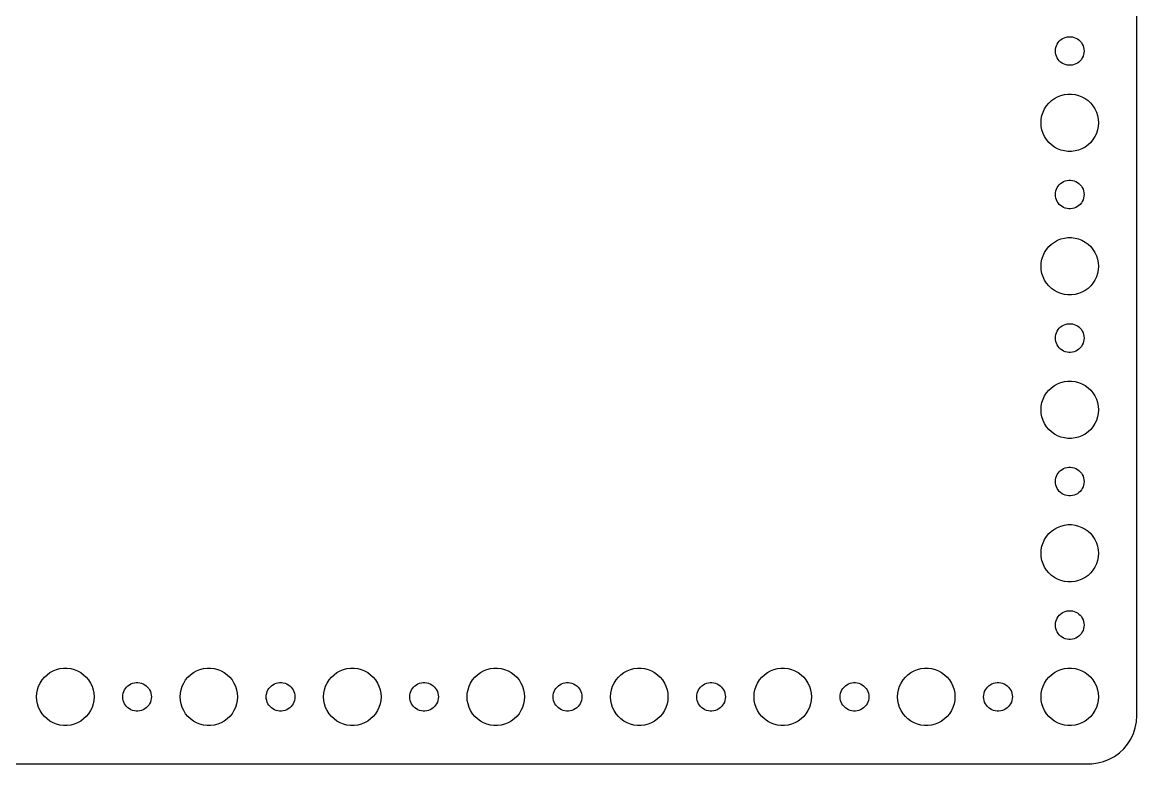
# Model space of a CAD drawing. Header units: metres. Extents: x -112 to 112, y -82 to 82.
# Drawn here: x -4.5 to 112, y -82 to -4.5 of the extents above; entities that cross this region are included whole.
import ezdxf

# ---------------------------------------------------------------- set-up
doc = ezdxf.new("R2010")
doc.units = ezdxf.units.M

msp = doc.modelspace()

# ---------------------------------------------------------------- linework, layer by layer
for p, q in [((112, -77), (112, 77)), ((103.547, -7.12695), (103.605, -6.9478)), ((103.605, -6.9478), (103.686, -6.77736)), ((103.686, -6.77736), (103.786, -6.61832)), ((103.786, -6.61832), (103.907, -6.47318)), ((103.907, -6.47318), (104.044, -6.34422)), ((104.044, -6.34422), (104.196, -6.23351)), ((104.196, -6.23351), (104.361, -6.14275)), ((104.361, -6.14275), (104.536, -6.07341)), ((104.536, -6.07341), (104.719, -6.02657)), ((104.719, -6.02657), (104.906, -6.00294)), ((104.906, -6.00294), (105.094, -6.00294)), ((105.094, -6.00294), (105.281, -6.02657)), ((105.281, -6.02657), (105.464, -6.07341)), ((105.464, -6.07341), (105.639, -6.14275)), ((105.639, -6.14275), (105.804, -6.23351)), ((105.804, -6.23351), (105.956, -6.34422)), ((105.956, -6.34422), (106.093, -6.47318)), ((106.093, -6.47318), (106.214, -6.61832)), ((106.214, -6.61832), (106.314, -6.77736)), ((106.314, -6.77736), (106.395, -6.9478)), ((106.395, -6.9478), (106.453, -7.12695)), ((103.5, -7.5), (103.512, -7.312)), ((103.512, -7.68799), (103.5, -7.5)), ((103.512, -7.312), (103.547, -7.12695)), ((103.547, -7.87303), (103.512, -7.68799)), ((103.605, -8.05219), (103.547, -7.87303)), ((103.686, -8.22263), (103.605, -8.05219)), ((106.395, -8.05219), (106.314, -8.22263)), ((106.453, -7.87303), (106.395, -8.05219)), ((106.453, -7.12695), (106.488, -7.312)), ((106.488, -7.68799), (106.453, -7.87303)), ((106.488, -7.312), (106.5, -7.5)), ((106.5, -7.5), (106.488, -7.68799)), ((103.786, -8.38167), (103.686, -8.22263)), ((103.907, -8.52681), (103.786, -8.38167)), ((104.044, -8.65576), (103.907, -8.52681)), ((104.196, -8.76648), (104.044, -8.65576)), ((104.361, -8.85724), (104.196, -8.76648)), ((104.536, -8.92657), (104.361, -8.85724)), ((104.719, -8.97342), (104.536, -8.92657)), ((104.906, -8.99704), (104.719, -8.97342)), ((105.094, -8.99704), (104.906, -8.99704)), ((105.281, -8.97342), (105.094, -8.99704)), ((105.464, -8.92657), (105.281, -8.97342)), ((105.639, -8.85724), (105.464, -8.92657)), ((105.804, -8.76648), (105.639, -8.85724)), ((105.956, -8.65576), (105.804, -8.76648)), ((106.093, -8.52681), (105.956, -8.65576)), ((106.214, -8.38167), (106.093, -8.52681)), ((106.314, -8.22263), (106.214, -8.38167)), ((102.813, -12.9464), (103.088, -12.6884)), ((103.088, -12.6884), (103.393, -12.467)), ((103.393, -12.467), (103.723, -12.2855)), ((103.723, -12.2855), (104.073, -12.1468)), ((104.073, -12.1468), (104.438, -12.0531)), ((104.438, -12.0531), (104.812, -12.0059)), ((104.812, -12.0059), (105.188, -12.0059)), ((105.188, -12.0059), (105.562, -12.0531)), ((105.562, -12.0531), (105.927, -12.1468)), ((105.927, -12.1468), (106.277, -12.2855)), ((106.277, -12.2855), (106.607, -12.467)), ((106.607, -12.467), (106.912, -12.6884)), ((106.912, -12.6884), (107.187, -12.9464)), ((102.094, -14.2539), (102.211, -13.8956)), ((102.211, -13.8956), (102.371, -13.5547)), ((102.371, -13.5547), (102.573, -13.2366)), ((102.573, -13.2366), (102.813, -12.9464)), ((107.187, -12.9464), (107.427, -13.2366)), ((107.427, -13.2366), (107.629, -13.5547)), ((107.629, -13.5547), (107.789, -13.8956)), ((107.789, -13.8956), (107.906, -14.2539)), ((102, -15), (102.024, -14.624)), ((102.024, -15.376), (102, -15)), ((102.024, -14.624), (102.094, -14.2539)), ((107.906, -14.2539), (107.976, -14.624)), ((107.976, -14.624), (108, -15)), ((108, -15), (107.976, -15.376)), ((102.094, -15.7461), (102.024, -15.376)), ((102.211, -16.1044), (102.094, -15.7461)), ((102.371, -16.4453), (102.211, -16.1044)), ((107.789, -16.1044), (107.629, -16.4453)), ((107.906, -15.7461), (107.789, -16.1044)), ((107.976, -15.376), (107.906, -15.7461)), ((102.573, -16.7634), (102.371, -16.4453)), ((102.813, -17.0536), (102.573, -16.7634)), ((103.088, -17.3115), (102.813, -17.0536)), ((103.393, -17.533), (103.088, -17.3115)), ((106.912, -17.3115), (106.607, -17.533)), ((107.187, -17.0536), (106.912, -17.3115)), ((107.427, -16.7634), (107.187, -17.0536)), ((107.629, -16.4453), (107.427, -16.7634)), ((103.723, -17.7145), (103.393, -17.533)), ((104.073, -17.8532), (103.723, -17.7145)), ((104.438, -17.9469), (104.073, -17.8532)), ((104.812, -17.9941), (104.438, -17.9469)), ((105.188, -17.9941), (104.812, -17.9941)), ((105.562, -17.9469), (105.188, -17.9941)), ((105.927, -17.8532), (105.562, -17.9469)), ((106.277, -17.7145), (105.927, -17.8532)), ((106.607, -17.533), (106.277, -17.7145)), ((103.512, -22.312), (103.547, -22.127)), ((103.547, -22.127), (103.605, -21.9478)), ((103.605, -21.9478), (103.686, -21.7774)), ((103.686, -21.7774), (103.786, -21.6183)), ((103.786, -21.6183), (103.907, -21.4732)), ((103.907, -21.4732), (104.044, -21.3442)), ((104.044, -21.3442), (104.196, -21.2335)), ((104.196, -21.2335), (104.361, -21.1427)), ((104.361, -21.1427), (104.536, -21.0734)), ((104.536, -21.0734), (104.719, -21.0266)), ((104.719, -21.0266), (104.906, -21.003)), ((104.906, -21.003), (105.094, -21.003)), ((105.094, -21.003), (105.281, -21.0266)), ((105.281, -21.0266), (105.464, -21.0734)), ((105.464, -21.0734), (105.639, -21.1427)), ((105.639, -21.1427), (105.804, -21.2335)), ((105.804, -21.2335), (105.956, -21.3442)), ((105.956, -21.3442), (106.093, -21.4732)), ((106.093, -21.4732), (106.214, -21.6183)), ((106.214, -21.6183), (106.314, -21.7774)), ((106.314, -21.7774), (106.395, -21.9478)), ((106.395, -21.9478), (106.453, -22.127)), ((106.453, -22.127), (106.488, -22.312)), ((103.5, -22.5), (103.512, -22.312)), ((103.512, -22.688), (103.5, -22.5)), ((103.547, -22.873), (103.512, -22.688)), ((103.605, -23.0522), (103.547, -22.873)), ((103.686, -23.2226), (103.605, -23.0522)), ((103.786, -23.3817), (103.686, -23.2226)), ((106.314, -23.2226), (106.214, -23.3817)), ((106.395, -23.0522), (106.314, -23.2226)), ((106.453, -22.873), (106.395, -23.0522)), ((106.488, -22.688), (106.453, -22.873)), ((106.488, -22.312), (106.5, -22.5)), ((106.5, -22.5), (106.488, -22.688)), ((103.907, -23.5268), (103.786, -23.3817)), ((104.044, -23.6558), (103.907, -23.5268)), ((104.196, -23.7665), (104.044, -23.6558)), ((104.361, -23.8572), (104.196, -23.7665)), ((104.536, -23.9266), (104.361, -23.8572)), ((104.719, -23.9734), (104.536, -23.9266)), ((104.906, -23.997), (104.719, -23.9734)), ((105.094, -23.997), (104.906, -23.997)), ((105.281, -23.9734), (105.094, -23.997)), ((105.464, -23.9266), (105.281, -23.9734)), ((105.639, -23.8572), (105.464, -23.9266)), ((105.804, -23.7665), (105.639, -23.8572)), ((105.956, -23.6558), (105.804, -23.7665)), ((106.093, -23.5268), (105.956, -23.6558)), ((106.214, -23.3817), (106.093, -23.5268)), ((102.573, -28.2366), (102.813, -27.9464)), ((102.813, -27.9464), (103.088, -27.6884)), ((103.088, -27.6884), (103.393, -27.467)), ((103.393, -27.467), (103.723, -27.2855)), ((103.723, -27.2855), (104.073, -27.1468)), ((104.073, -27.1468), (104.438, -27.0531)), ((104.438, -27.0531), (104.812, -27.0059)), ((104.812, -27.0059), (105.188, -27.0059)), ((105.188, -27.0059), (105.562, -27.0531)), ((105.562, -27.0531), (105.927, -27.1468)), ((105.927, -27.1468), (106.277, -27.2855)), ((106.277, -27.2855), (106.607, -27.467)), ((106.607, -27.467), (106.912, -27.6884)), ((106.912, -27.6884), (107.187, -27.9464)), ((107.187, -27.9464), (107.427, -28.2366)), ((102.094, -29.2539), (102.211, -28.8956)), ((102.211, -28.8956), (102.371, -28.5547)), ((102.371, -28.5547), (102.573, -28.2366)), ((107.427, -28.2366), (107.629, -28.5547)), ((107.629, -28.5547), (107.789, -28.8956)), ((107.789, -28.8956), (107.906, -29.2539)), ((102, -30), (102.024, -29.624)), ((102.024, -30.376), (102, -30)), ((102.024, -29.624), (102.094, -29.2539)), ((107.906, -29.2539), (107.976, -29.624)), ((107.976, -29.624), (108, -30)), ((108, -30), (107.976, -30.376)), ((102.094, -30.7461), (102.024, -30.376)), ((102.211, -31.1044), (102.094, -30.7461)), ((102.371, -31.4453), (102.211, -31.1044)), ((102.573, -31.7634), (102.371, -31.4453)), ((107.629, -31.4453), (107.427, -31.7634)), ((107.789, -31.1044), (107.629, -31.4453)), ((107.906, -30.7461), (107.789, -31.1044)), ((107.976, -30.376), (107.906, -30.7461)), ((102.813, -32.0536), (102.573, -31.7634)), ((103.088, -32.3115), (102.813, -32.0536)), ((103.393, -32.533), (103.088, -32.3115)), ((103.723, -32.7145), (103.393, -32.533)), ((106.607, -32.533), (106.277, -32.7145)), ((106.912, -32.3115), (106.607, -32.533)), ((107.187, -32.0536), (106.912, -32.3115)), ((107.427, -31.7634), (107.187, -32.0536)), ((104.073, -32.8532), (103.723, -32.7145)), ((104.438, -32.9469), (104.073, -32.8532)), ((104.812, -32.9941), (104.438, -32.9469)), ((105.188, -32.9941), (104.812, -32.9941)), ((105.562, -32.9469), (105.188, -32.9941)), ((105.927, -32.8532), (105.562, -32.9469)), ((106.277, -32.7145), (105.927, -32.8532)), ((104.361, -36.1428), (104.536, -36.0734)), ((104.536, -36.0734), (104.719, -36.0266)), ((104.719, -36.0266), (104.906, -36.003)), ((104.906, -36.003), (105.094, -36.003)), ((105.094, -36.003), (105.281, -36.0266)), ((105.281, -36.0266), (105.464, -36.0734)), ((105.464, -36.0734), (105.639, -36.1428)), ((103.512, -37.312), (103.547, -37.127)), ((103.547, -37.127), (103.605, -36.9478)), ((103.605, -36.9478), (103.686, -36.7774)), ((103.686, -36.7774), (103.786, -36.6183)), ((103.786, -36.6183), (103.907, -36.4732)), ((103.907, -36.4732), (104.044, -36.3442)), ((104.044, -36.3442), (104.196, -36.2335)), ((104.196, -36.2335), (104.361, -36.1428)), ((105.639, -36.1428), (105.804, -36.2335)), ((105.804, -36.2335), (105.956, -36.3442)), ((105.956, -36.3442), (106.093, -36.4732)), ((106.093, -36.4732), (106.214, -36.6183)), ((106.214, -36.6183), (106.314, -36.7774)), ((106.314, -36.7774), (106.395, -36.9478)), ((106.395, -36.9478), (106.453, -37.127)), ((106.453, -37.127), (106.488, -37.312)), ((103.5, -37.5), (103.512, -37.312)), ((103.512, -37.688), (103.5, -37.5)), ((103.547, -37.873), (103.512, -37.688)), ((103.605, -38.0522), (103.547, -37.873)), ((103.686, -38.2226), (103.605, -38.0522)), ((103.786, -38.3817), (103.686, -38.2226)), ((103.907, -38.5268), (103.786, -38.3817)), ((106.214, -38.3817), (106.093, -38.5268)), ((106.314, -38.2226), (106.214, -38.3817)), ((106.395, -38.0522), (106.314, -38.2226)), ((106.453, -37.873), (106.395, -38.0522)), ((106.488, -37.688), (106.453, -37.873)), ((106.488, -37.312), (106.5, -37.5)), ((106.5, -37.5), (106.488, -37.688)), ((104.044, -38.6558), (103.907, -38.5268)), ((104.196, -38.7665), (104.044, -38.6558)), ((104.361, -38.8572), (104.196, -38.7665)), ((104.536, -38.9266), (104.361, -38.8572)), ((104.719, -38.9734), (104.536, -38.9266)), ((104.906, -38.997), (104.719, -38.9734)), ((105.094, -38.997), (104.906, -38.997)), ((105.281, -38.9734), (105.094, -38.997)), ((105.464, -38.9266), (105.281, -38.9734)), ((105.639, -38.8572), (105.464, -38.9266)), ((105.804, -38.7665), (105.639, -38.8572)), ((105.956, -38.6558), (105.804, -38.7665)), ((106.093, -38.5268), (105.956, -38.6558)), ((102.573, -43.2366), (102.813, -42.9464)), ((102.813, -42.9464), (103.088, -42.6885)), ((103.088, -42.6885), (103.393, -42.467)), ((103.393, -42.467), (103.723, -42.2855)), ((103.723, -42.2855), (104.073, -42.1468)), ((104.073, -42.1468), (104.438, -42.0531)), ((104.438, -42.0531), (104.812, -42.0059)), ((104.812, -42.0059), (105.188, -42.0059)), ((105.188, -42.0059), (105.562, -42.0531)), ((105.562, -42.0531), (105.927, -42.1468)), ((105.927, -42.1468), (106.277, -42.2855)), ((106.277, -42.2855), (106.607, -42.467)), ((106.607, -42.467), (106.912, -42.6885)), ((106.912, -42.6885), (107.187, -42.9464)), ((107.187, -42.9464), (107.427, -43.2366)), ((102.024, -44.624), (102.094, -44.2539)), ((102.094, -44.2539), (102.211, -43.8956)), ((102.211, -43.8956), (102.371, -43.5547)), ((102.371, -43.5547), (102.573, -43.2366)), ((107.427, -43.2366), (107.629, -43.5547)), ((107.629, -43.5547), (107.789, -43.8956)), ((107.789, -43.8956), (107.906, -44.2539)), ((107.906, -44.2539), (107.976, -44.624)), ((102, -45), (102.024, -44.624)), ((102.024, -45.376), (102, -45)), ((102.094, -45.7461), (102.024, -45.376)), ((107.976, -45.376), (107.906, -45.7461)), ((107.976, -44.624), (108, -45)), ((108, -45), (107.976, -45.376)), ((102.211, -46.1044), (102.094, -45.7461)), ((102.371, -46.4453), (102.211, -46.1044)), ((102.573, -46.7634), (102.371, -46.4453)), ((107.629, -46.4453), (107.427, -46.7634)), ((107.789, -46.1044), (107.629, -46.4453)), ((107.906, -45.7461), (107.789, -46.1044)), ((102.813, -47.0536), (102.573, -46.7634)), ((103.088, -47.3115), (102.813, -47.0536)), ((103.393, -47.533), (103.088, -47.3115)), ((103.723, -47.7145), (103.393, -47.533)), ((104.073, -47.8532), (103.723, -47.7145)), ((106.277, -47.7145), (105.927, -47.8532)), ((106.607, -47.533), (106.277, -47.7145)), ((106.912, -47.3115), (106.607, -47.533)), ((107.187, -47.0536), (106.912, -47.3115)), ((107.427, -46.7634), (107.187, -47.0536)), ((104.438, -47.9469), (104.073, -47.8532)), ((104.812, -47.9941), (104.438, -47.9469)), ((105.188, -47.9941), (104.812, -47.9941)), ((105.562, -47.9469), (105.188, -47.9941)), ((105.927, -47.8532), (105.562, -47.9469)), ((104.044, -51.3442), (104.196, -51.2335)), ((104.196, -51.2335), (104.361, -51.1428)), ((104.361, -51.1428), (104.536, -51.0734)), ((104.536, -51.0734), (104.719, -51.0266)), ((104.719, -51.0266), (104.906, -51.003)), ((104.906, -51.003), (105.094, -51.003)), ((105.094, -51.003), (105.281, -51.0266)), ((105.281, -51.0266), (105.464, -51.0734)), ((105.464, -51.0734), (105.639, -51.1428)), ((105.639, -51.1428), (105.804, -51.2335)), ((105.804, -51.2335), (105.956, -51.3442)), ((103.5, -52.5), (103.512, -52.312)), ((103.512, -52.312), (103.547, -52.127)), ((103.547, -52.127), (103.605, -51.9478)), ((103.605, -51.9478), (103.686, -51.7774)), ((103.686, -51.7774), (103.786, -51.6183)), ((103.786, -51.6183), (103.907, -51.4732)), ((103.907, -51.4732), (104.044, -51.3442)), ((105.956, -51.3442), (106.093, -51.4732)), ((106.093, -51.4732), (106.214, -51.6183)), ((106.214, -51.6183), (106.314, -51.7774)), ((106.314, -51.7774), (106.395, -51.9478)), ((106.395, -51.9478), (106.453, -52.127)), ((106.453, -52.127), (106.488, -52.312)), ((106.488, -52.312), (106.5, -52.5)), ((103.512, -52.688), (103.5, -52.5)), ((103.547, -52.873), (103.512, -52.688)), ((103.605, -53.0522), (103.547, -52.873)), ((103.686, -53.2226), (103.605, -53.0522)), ((103.786, -53.3817), (103.686, -53.2226)), ((103.907, -53.5268), (103.786, -53.3817)), ((104.044, -53.6558), (103.907, -53.5268)), ((106.093, -53.5268), (105.956, -53.6558)), ((106.214, -53.3817), (106.093, -53.5268)), ((106.314, -53.2226), (106.214, -53.3817)), ((106.395, -53.0522), (106.314, -53.2226)), ((106.453, -52.873), (106.395, -53.0522)), ((106.488, -52.688), (106.453, -52.873)), ((106.5, -52.5), (106.488, -52.688)), ((104.196, -53.7665), (104.044, -53.6558)), ((104.361, -53.8572), (104.196, -53.7665)), ((104.536, -53.9266), (104.361, -53.8572)), ((104.719, -53.9734), (104.536, -53.9266)), ((104.906, -53.997), (104.719, -53.9734)), ((105.094, -53.997), (104.906, -53.997)), ((105.281, -53.9734), (105.094, -53.997)), ((105.464, -53.9266), (105.281, -53.9734)), ((105.639, -53.8572), (105.464, -53.9266)), ((105.804, -53.7665), (105.639, -53.8572)), ((105.956, -53.6558), (105.804, -53.7665)), ((104.073, -57.1468), (104.438, -57.0531)), ((104.438, -57.0531), (104.812, -57.0059)), ((104.812, -57.0059), (105.188, -57.0059)), ((105.188, -57.0059), (105.562, -57.0531)), ((105.562, -57.0531), (105.927, -57.1468)), ((102.371, -58.5547), (102.573, -58.2366)), ((102.573, -58.2366), (102.813, -57.9464)), ((102.813, -57.9464), (103.088, -57.6885)), ((103.088, -57.6885), (103.393, -57.467)), ((103.393, -57.467), (103.723, -57.2855)), ((103.723, -57.2855), (104.073, -57.1468)), ((105.927, -57.1468), (106.277, -57.2855)), ((106.277, -57.2855), (106.607, -57.467)), ((106.607, -57.467), (106.912, -57.6885)), ((106.912, -57.6885), (107.187, -57.9464)), ((107.187, -57.9464), (107.427, -58.2366)), ((107.427, -58.2366), (107.629, -58.5547)), ((102.024, -59.624), (102.094, -59.2539)), ((102.094, -59.2539), (102.211, -58.8956)), ((102.211, -58.8956), (102.371, -58.5547)), ((107.629, -58.5547), (107.789, -58.8956)), ((107.789, -58.8956), (107.906, -59.2539)), ((107.906, -59.2539), (107.976, -59.624)), ((102, -60), (102.024, -59.624)), ((102.024, -60.376), (102, -60)), ((102.094, -60.7461), (102.024, -60.376)), ((107.976, -60.376), (107.906, -60.7461)), ((107.976, -59.624), (108, -60)), ((108, -60), (107.976, -60.376)), ((102.211, -61.1044), (102.094, -60.7461)), ((102.371, -61.4453), (102.211, -61.1044)), ((102.573, -61.7634), (102.371, -61.4453)), ((107.629, -61.4453), (107.427, -61.7634)), ((107.789, -61.1044), (107.629, -61.4453)), ((107.906, -60.7461), (107.789, -61.1044)), ((102.813, -62.0536), (102.573, -61.7634)), ((103.088, -62.3115), (102.813, -62.0536)), ((103.393, -62.533), (103.088, -62.3115)), ((103.723, -62.7145), (103.393, -62.533)), ((104.073, -62.8532), (103.723, -62.7145)), ((104.438, -62.9469), (104.073, -62.8532)), ((105.927, -62.8532), (105.562, -62.9469)), ((106.277, -62.7145), (105.927, -62.8532)), ((106.607, -62.533), (106.277, -62.7145)), ((106.912, -62.3115), (106.607, -62.533)), ((107.187, -62.0536), (106.912, -62.3115)), ((107.427, -61.7634), (107.187, -62.0536)), ((104.812, -62.9941), (104.438, -62.9469)), ((105.188, -62.9941), (104.812, -62.9941)), ((105.562, -62.9469), (105.188, -62.9941)), ((103.907, -66.4732), (104.044, -66.3442)), ((104.044, -66.3442), (104.196, -66.2335)), ((104.196, -66.2335), (104.361, -66.1428)), ((104.361, -66.1428), (104.536, -66.0734)), ((104.536, -66.0734), (104.719, -66.0266)), ((104.719, -66.0266), (104.906, -66.003)), ((104.906, -66.003), (105.094, -66.003)), ((105.094, -66.003), (105.281, -66.0266)), ((105.281, -66.0266), (105.464, -66.0734)), ((105.464, -66.0734), (105.639, -66.1428)), ((105.639, -66.1428), (105.804, -66.2335)), ((105.804, -66.2335), (105.956, -66.3442)), ((105.956, -66.3442), (106.093, -66.4732)), ((103.5, -67.5), (103.512, -67.312)), ((103.512, -67.688), (103.5, -67.5)), ((103.512, -67.312), (103.547, -67.127)), ((103.547, -67.127), (103.605, -66.9478)), ((103.605, -66.9478), (103.686, -66.7774)), ((103.686, -66.7774), (103.786, -66.6183)), ((103.786, -66.6183), (103.907, -66.4732)), ((106.093, -66.4732), (106.214, -66.6183)), ((106.214, -66.6183), (106.314, -66.7774)), ((106.314, -66.7774), (106.395, -66.9478)), ((106.395, -66.9478), (106.453, -67.127)), ((106.453, -67.127), (106.488, -67.312)), ((106.488, -67.312), (106.5, -67.5)), ((106.5, -67.5), (106.488, -67.688)), ((103.547, -67.873), (103.512, -67.688)), ((103.605, -68.0522), (103.547, -67.873)), ((103.686, -68.2226), (103.605, -68.0522)), ((103.786, -68.3817), (103.686, -68.2226)), ((103.907, -68.5268), (103.786, -68.3817)), ((104.044, -68.6558), (103.907, -68.5268)), ((104.196, -68.7665), (104.044, -68.6558)), ((105.956, -68.6558), (105.804, -68.7665)), ((106.093, -68.5268), (105.956, -68.6558)), ((106.214, -68.3817), (106.093, -68.5268)), ((106.314, -68.2226), (106.214, -68.3817)), ((106.395, -68.0522), (106.314, -68.2226)), ((106.453, -67.873), (106.395, -68.0522)), ((106.488, -67.688), (106.453, -67.873)), ((104.361, -68.8572), (104.196, -68.7665)), ((104.536, -68.9266), (104.361, -68.8572)), ((104.719, -68.9734), (104.536, -68.9266)), ((104.906, -68.997), (104.719, -68.9734)), ((105.094, -68.997), (104.906, -68.997)), ((105.281, -68.9734), (105.094, -68.997)), ((105.464, -68.9266), (105.281, -68.9734)), ((105.639, -68.8572), (105.464, -68.9266)), ((105.804, -68.7665), (105.639, -68.8572)), ((-1.27733, -72.2855), (-0.92705, -72.1468)), ((-0.92705, -72.1468), (-0.56213, -72.0531)), ((-0.56213, -72.0531), (-0.18837, -72.0059)), ((-0.18837, -72.0059), (0.18837, -72.0059)), ((0.18837, -72.0059), (0.56213, -72.0531)), ((0.56213, -72.0531), (0.92705, -72.1468)), ((0.92705, -72.1468), (1.27733, -72.2855)), ((13.7227, -72.2855), (14.0729, -72.1468)), ((14.0729, -72.1468), (14.4379, -72.0531)), ((14.4379, -72.0531), (14.8116, -72.0059)), ((14.8116, -72.0059), (15.1884, -72.0059)), ((15.1884, -72.0059), (15.5621, -72.0531)), ((15.5621, -72.0531), (15.927, -72.1468)), ((15.927, -72.1468), (16.2773, -72.2855)), ((28.7227, -72.2855), (29.0729, -72.1468)), ((29.0729, -72.1468), (29.4379, -72.0531)), ((29.4379, -72.0531), (29.8116, -72.0059)), ((29.8116, -72.0059), (30.1884, -72.0059)), ((30.1884, -72.0059), (30.5621, -72.0531)), ((30.5621, -72.0531), (30.927, -72.1468)), ((30.927, -72.1468), (31.2773, -72.2855)), ((43.7227, -72.2855), (44.0729, -72.1468)), ((44.0729, -72.1468), (44.4379, -72.0531)), ((44.4379, -72.0531), (44.8116, -72.0059)), ((44.8116, -72.0059), (45.1884, -72.0059)), ((45.1884, -72.0059), (45.5621, -72.0531)), ((45.5621, -72.0531), (45.927, -72.1468)), ((45.927, -72.1468), (46.2773, -72.2855)), ((58.7227, -72.2855), (59.0729, -72.1468)), ((59.0729, -72.1468), (59.4379, -72.0531)), ((59.4379, -72.0531), (59.8116, -72.0059)), ((59.8116, -72.0059), (60.1884, -72.0059)), ((60.1884, -72.0059), (60.5621, -72.0531)), ((60.5621, -72.0531), (60.927, -72.1468)), ((60.927, -72.1468), (61.2773, -72.2855)), ((73.7227, -72.2855), (74.073, -72.1468)), ((74.073, -72.1468), (74.4379, -72.0531)), ((74.4379, -72.0531), (74.8116, -72.0059)), ((74.8116, -72.0059), (75.1884, -72.0059)), ((75.1884, -72.0059), (75.5621, -72.0531)), ((75.5621, -72.0531), (75.927, -72.1468)), ((75.927, -72.1468), (76.2773, -72.2855)), ((88.7227, -72.2855), (89.073, -72.1468)), ((89.073, -72.1468), (89.4379, -72.0531)), ((89.4379, -72.0531), (89.8116, -72.0059)), ((89.8116, -72.0059), (90.1884, -72.0059)), ((90.1884, -72.0059), (90.5621, -72.0531)), ((90.5621, -72.0531), (90.927, -72.1468)), ((90.927, -72.1468), (91.2773, -72.2855)), ((103.723, -72.2855), (104.073, -72.1468)), ((104.073, -72.1468), (104.438, -72.0531)), ((104.438, -72.0531), (104.812, -72.0059)), ((104.812, -72.0059), (105.188, -72.0059)), ((105.188, -72.0059), (105.562, -72.0531)), ((105.562, -72.0531), (105.927, -72.1468)), ((105.927, -72.1468), (106.277, -72.2855)), ((-2.62891, -73.5547), (-2.42705, -73.2366)), ((-2.42705, -73.2366), (-2.1869, -72.9464)), ((-2.1869, -72.9464), (-1.91226, -72.6885)), ((-1.91226, -72.6885), (-1.60747, -72.467)), ((-1.60747, -72.467), (-1.27733, -72.2855)), ((1.27733, -72.2855), (1.60747, -72.467)), ((1.60747, -72.467), (1.91226, -72.6885)), ((1.91226, -72.6885), (2.1869, -72.9464)), ((2.1869, -72.9464), (2.42705, -73.2366)), ((2.42705, -73.2366), (2.62891, -73.5547)), ((12.3711, -73.5547), (12.5729, -73.2366)), ((12.5729, -73.2366), (12.8131, -72.9464)), ((12.8131, -72.9464), (13.0877, -72.6885)), ((13.0877, -72.6885), (13.3925, -72.467)), ((13.3925, -72.467), (13.7227, -72.2855)), ((16.2773, -72.2855), (16.6075, -72.467)), ((16.6075, -72.467), (16.9123, -72.6885)), ((16.9123, -72.6885), (17.1869, -72.9464)), ((17.1869, -72.9464), (17.427, -73.2366)), ((17.427, -73.2366), (17.6289, -73.5547)), ((27.3711, -73.5547), (27.5729, -73.2366)), ((27.5729, -73.2366), (27.8131, -72.9464)), ((27.8131, -72.9464), (28.0877, -72.6885)), ((28.0877, -72.6885), (28.3925, -72.467)), ((28.3925, -72.467), (28.7227, -72.2855)), ((31.2773, -72.2855), (31.6075, -72.467)), ((31.6075, -72.467), (31.9123, -72.6885)), ((31.9123, -72.6885), (32.1869, -72.9464)), ((32.1869, -72.9464), (32.427, -73.2366)), ((32.427, -73.2366), (32.6289, -73.5547)), ((42.3711, -73.5547), (42.5729, -73.2366)), ((42.5729, -73.2366), (42.8131, -72.9464)), ((42.8131, -72.9464), (43.0877, -72.6885)), ((43.0877, -72.6885), (43.3925, -72.467)), ((43.3925, -72.467), (43.7227, -72.2855)), ((46.2773, -72.2855), (46.6075, -72.467)), ((46.6075, -72.467), (46.9123, -72.6885)), ((46.9123, -72.6885), (47.1869, -72.9464)), ((47.1869, -72.9464), (47.427, -73.2366)), ((47.427, -73.2366), (47.6289, -73.5547)), ((57.3711, -73.5547), (57.5729, -73.2366)), ((57.5729, -73.2366), (57.8131, -72.9464)), ((57.8131, -72.9464), (58.0877, -72.6885)), ((58.0877, -72.6885), (58.3925, -72.467)), ((58.3925, -72.467), (58.7227, -72.2855)), ((61.2773, -72.2855), (61.6075, -72.467)), ((61.6075, -72.467), (61.9123, -72.6885)), ((61.9123, -72.6885), (62.1869, -72.9464)), ((62.1869, -72.9464), (62.427, -73.2366)), ((62.427, -73.2366), (62.6289, -73.5547)), ((72.3711, -73.5547), (72.573, -73.2366)), ((72.573, -73.2366), (72.8131, -72.9464)), ((72.8131, -72.9464), (73.0877, -72.6885)), ((73.0877, -72.6885), (73.3925, -72.467)), ((73.3925, -72.467), (73.7227, -72.2855)), ((76.2773, -72.2855), (76.6075, -72.467)), ((76.6075, -72.467), (76.9123, -72.6885)), ((76.9123, -72.6885), (77.1869, -72.9464)), ((77.1869, -72.9464), (77.427, -73.2366)), ((77.427, -73.2366), (77.6289, -73.5547)), ((87.3711, -73.5547), (87.573, -73.2366)), ((87.573, -73.2366), (87.8131, -72.9464)), ((87.8131, -72.9464), (88.0877, -72.6885)), ((88.0877, -72.6885), (88.3925, -72.467)), ((88.3925, -72.467), (88.7227, -72.2855)), ((91.2773, -72.2855), (91.6075, -72.467)), ((91.6075, -72.467), (91.9123, -72.6885)), ((91.9123, -72.6885), (92.1869, -72.9464)), ((92.1869, -72.9464), (92.427, -73.2366)), ((92.427, -73.2366), (92.6289, -73.5547)), ((102.371, -73.5547), (102.573, -73.2366)), ((102.573, -73.2366), (102.813, -72.9464)), ((102.813, -72.9464), (103.088, -72.6885)), ((103.088, -72.6885), (103.393, -72.467)), ((103.393, -72.467), (103.723, -72.2855)), ((106.277, -72.2855), (106.607, -72.467)), ((106.607, -72.467), (106.912, -72.6885)), ((106.912, -72.6885), (107.187, -72.9464)), ((107.187, -72.9464), (107.427, -73.2366)), ((107.427, -73.2366), (107.629, -73.5547)), ((-2.97633, -74.624), (-2.90575, -74.2539)), ((-2.90575, -74.2539), (-2.78932, -73.8956)), ((-2.78932, -73.8956), (-2.62891, -73.5547)), ((2.62891, -73.5547), (2.78932, -73.8956)), ((2.78932, -73.8956), (2.90575, -74.2539)), ((2.90575, -74.2539), (2.97633, -74.624)), ((6.04712, -74.627), (6.10533, -74.4478)), ((6.10533, -74.4478), (6.18553, -74.2774)), ((6.18553, -74.2774), (6.28647, -74.1183)), ((6.28647, -74.1183), (6.40654, -73.9732)), ((6.40654, -73.9732), (6.54385, -73.8442)), ((6.54385, -73.8442), (6.69626, -73.7335)), ((6.69626, -73.7335), (6.86133, -73.6428)), ((6.86133, -73.6428), (7.03647, -73.5734)), ((7.03647, -73.5734), (7.21892, -73.5266)), ((7.21892, -73.5266), (7.40581, -73.503)), ((7.40581, -73.503), (7.59418, -73.503)), ((7.59418, -73.503), (7.78107, -73.5266)), ((7.78107, -73.5266), (7.96352, -73.5734)), ((7.96352, -73.5734), (8.13866, -73.6428)), ((8.13866, -73.6428), (8.30373, -73.7335)), ((8.30373, -73.7335), (8.45613, -73.8442)), ((8.45613, -73.8442), (8.59344, -73.9732)), ((8.59344, -73.9732), (8.71352, -74.1183)), ((8.71352, -74.1183), (8.81445, -74.2774)), ((8.81445, -74.2774), (8.89465, -74.4478)), ((8.89465, -74.4478), (8.95287, -74.627)), ((12.0237, -74.624), (12.0942, -74.2539)), ((12.0942, -74.2539), (12.2107, -73.8956)), ((12.2107, -73.8956), (12.3711, -73.5547)), ((17.6289, -73.5547), (17.7893, -73.8956)), ((17.7893, -73.8956), (17.9057, -74.2539)), ((17.9057, -74.2539), (17.9763, -74.624)), ((21.0471, -74.627), (21.1053, -74.4478)), ((21.1053, -74.4478), (21.1855, -74.2774)), ((21.1855, -74.2774), (21.2865, -74.1183)), ((21.2865, -74.1183), (21.4065, -73.9732)), ((21.4065, -73.9732), (21.5439, -73.8442)), ((21.5439, -73.8442), (21.6963, -73.7335)), ((21.6963, -73.7335), (21.8613, -73.6428)), ((21.8613, -73.6428), (22.0365, -73.5734)), ((22.0365, -73.5734), (22.2189, -73.5266)), ((22.2189, -73.5266), (22.4058, -73.503)), ((22.4058, -73.503), (22.5942, -73.503)), ((22.5942, -73.503), (22.7811, -73.5266)), ((22.7811, -73.5266), (22.9635, -73.5734)), ((22.9635, -73.5734), (23.1387, -73.6428)), ((23.1387, -73.6428), (23.3037, -73.7335)), ((23.3037, -73.7335), (23.4561, -73.8442)), ((23.4561, -73.8442), (23.5934, -73.9732)), ((23.5934, -73.9732), (23.7135, -74.1183)), ((23.7135, -74.1183), (23.8145, -74.2774)), ((23.8145, -74.2774), (23.8947, -74.4478)), ((23.8947, -74.4478), (23.9529, -74.627)), ((27.0237, -74.624), (27.0942, -74.2539)), ((27.0942, -74.2539), (27.2107, -73.8956)), ((27.2107, -73.8956), (27.3711, -73.5547)), ((32.6289, -73.5547), (32.7893, -73.8956)), ((32.7893, -73.8956), (32.9057, -74.2539)), ((32.9057, -74.2539), (32.9763, -74.624)), ((36.0471, -74.627), (36.1053, -74.4478)), ((36.1053, -74.4478), (36.1855, -74.2774)), ((36.1855, -74.2774), (36.2865, -74.1183)), ((36.2865, -74.1183), (36.4065, -73.9732)), ((36.4065, -73.9732), (36.5439, -73.8442)), ((36.5439, -73.8442), (36.6963, -73.7335)), ((36.6963, -73.7335), (36.8613, -73.6428)), ((36.8613, -73.6428), (37.0365, -73.5734)), ((37.0365, -73.5734), (37.2189, -73.5266)), ((37.2189, -73.5266), (37.4058, -73.503)), ((37.4058, -73.503), (37.5942, -73.503)), ((37.5942, -73.503), (37.7811, -73.5266)), ((37.7811, -73.5266), (37.9635, -73.5734)), ((37.9635, -73.5734), (38.1387, -73.6428)), ((38.1387, -73.6428), (38.3037, -73.7335)), ((38.3037, -73.7335), (38.4561, -73.8442)), ((38.4561, -73.8442), (38.5934, -73.9732)), ((38.5934, -73.9732), (38.7135, -74.1183)), ((38.7135, -74.1183), (38.8145, -74.2774)), ((38.8145, -74.2774), (38.8947, -74.4478)), ((38.8947, -74.4478), (38.9529, -74.627)), ((42.0237, -74.624), (42.0942, -74.2539)), ((42.0942, -74.2539), (42.2107, -73.8956)), ((42.2107, -73.8956), (42.3711, -73.5547)), ((47.6289, -73.5547), (47.7893, -73.8956)), ((47.7893, -73.8956), (47.9057, -74.2539)), ((47.9057, -74.2539), (47.9763, -74.624)), ((51.0471, -74.627), (51.1053, -74.4478)), ((51.1053, -74.4478), (51.1855, -74.2774)), ((51.1855, -74.2774), (51.2865, -74.1183)), ((51.2865, -74.1183), (51.4065, -73.9732)), ((51.4065, -73.9732), (51.5439, -73.8442)), ((51.5439, -73.8442), (51.6963, -73.7335)), ((51.6963, -73.7335), (51.8613, -73.6428)), ((51.8613, -73.6428), (52.0365, -73.5734)), ((52.0365, -73.5734), (52.2189, -73.5266)), ((52.2189, -73.5266), (52.4058, -73.503)), ((52.4058, -73.503), (52.5942, -73.503)), ((52.5942, -73.503), (52.7811, -73.5266)), ((52.7811, -73.5266), (52.9635, -73.5734)), ((52.9635, -73.5734), (53.1387, -73.6428)), ((53.1387, -73.6428), (53.3037, -73.7335)), ((53.3037, -73.7335), (53.4561, -73.8442)), ((53.4561, -73.8442), (53.5934, -73.9732)), ((53.5934, -73.9732), (53.7135, -74.1183)), ((53.7135, -74.1183), (53.8145, -74.2774)), ((53.8145, -74.2774), (53.8947, -74.4478)), ((53.8947, -74.4478), (53.9529, -74.627)), ((57.0237, -74.624), (57.0942, -74.2539)), ((57.0942, -74.2539), (57.2107, -73.8956)), ((57.2107, -73.8956), (57.3711, -73.5547)), ((62.6289, -73.5547), (62.7893, -73.8956)), ((62.7893, -73.8956), (62.9057, -74.2539)), ((62.9057, -74.2539), (62.9763, -74.624)), ((66.0471, -74.627), (66.1053, -74.4478)), ((66.1053, -74.4478), (66.1855, -74.2774)), ((66.1855, -74.2774), (66.2865, -74.1183)), ((66.2865, -74.1183), (66.4065, -73.9732)), ((66.4065, -73.9732), (66.5439, -73.8442)), ((66.5439, -73.8442), (66.6963, -73.7335)), ((66.6963, -73.7335), (66.8613, -73.6428)), ((66.8613, -73.6428), (67.0365, -73.5734)), ((67.0365, -73.5734), (67.2189, -73.5266)), ((67.2189, -73.5266), (67.4058, -73.503)), ((67.4058, -73.503), (67.5942, -73.503)), ((67.5942, -73.503), (67.7811, -73.5266)), ((67.7811, -73.5266), (67.9635, -73.5734)), ((67.9635, -73.5734), (68.1387, -73.6428)), ((68.1387, -73.6428), (68.3037, -73.7335)), ((68.3037, -73.7335), (68.4561, -73.8442)), ((68.4561, -73.8442), (68.5934, -73.9732)), ((68.5934, -73.9732), (68.7135, -74.1183)), ((68.7135, -74.1183), (68.8145, -74.2774)), ((68.8145, -74.2774), (68.8947, -74.4478)), ((68.8947, -74.4478), (68.9529, -74.627)), ((72.0237, -74.624), (72.0943, -74.2539)), ((72.0943, -74.2539), (72.2107, -73.8956)), ((72.2107, -73.8956), (72.3711, -73.5547)), ((77.6289, -73.5547), (77.7893, -73.8956)), ((77.7893, -73.8956), (77.9057, -74.2539)), ((77.9057, -74.2539), (77.9763, -74.624)), ((81.0471, -74.627), (81.1053, -74.4478)), ((81.1053, -74.4478), (81.1855, -74.2774)), ((81.1855, -74.2774), (81.2865, -74.1183)), ((81.2865, -74.1183), (81.4065, -73.9732)), ((81.4065, -73.9732), (81.5439, -73.8442)), ((81.5439, -73.8442), (81.6963, -73.7335)), ((81.6963, -73.7335), (81.8613, -73.6428)), ((81.8613, -73.6428), (82.0365, -73.5734)), ((82.0365, -73.5734), (82.2189, -73.5266)), ((82.2189, -73.5266), (82.4058, -73.503)), ((82.4058, -73.503), (82.5942, -73.503)), ((82.5942, -73.503), (82.7811, -73.5266)), ((82.7811, -73.5266), (82.9635, -73.5734)), ((82.9635, -73.5734), (83.1387, -73.6428)), ((83.1387, -73.6428), (83.3037, -73.7335)), ((83.3037, -73.7335), (83.4561, -73.8442)), ((83.4561, -73.8442), (83.5934, -73.9732)), ((83.5934, -73.9732), (83.7135, -74.1183)), ((83.7135, -74.1183), (83.8145, -74.2774)), ((83.8145, -74.2774), (83.8947, -74.4478)), ((83.8947, -74.4478), (83.9529, -74.627)), ((87.0237, -74.624), (87.0943, -74.2539)), ((87.0943, -74.2539), (87.2107, -73.8956)), ((87.2107, -73.8956), (87.3711, -73.5547)), ((92.6289, -73.5547), (92.7893, -73.8956)), ((92.7893, -73.8956), (92.9057, -74.2539)), ((92.9057, -74.2539), (92.9763, -74.624)), ((96.0471, -74.627), (96.1053, -74.4478)), ((96.1053, -74.4478), (96.1855, -74.2774)), ((96.1855, -74.2774), (96.2865, -74.1183)), ((96.2865, -74.1183), (96.4065, -73.9732)), ((96.4065, -73.9732), (96.5439, -73.8442)), ((96.5439, -73.8442), (96.6963, -73.7335)), ((96.6963, -73.7335), (96.8613, -73.6428)), ((96.8613, -73.6428), (97.0365, -73.5734)), ((97.0365, -73.5734), (97.2189, -73.5266)), ((97.2189, -73.5266), (97.4058, -73.503)), ((97.4058, -73.503), (97.5942, -73.503)), ((97.5942, -73.503), (97.7811, -73.5266)), ((97.7811, -73.5266), (97.9635, -73.5734)), ((97.9635, -73.5734), (98.1387, -73.6428)), ((98.1387, -73.6428), (98.3037, -73.7335)), ((98.3037, -73.7335), (98.4561, -73.8442)), ((98.4561, -73.8442), (98.5934, -73.9732)), ((98.5934, -73.9732), (98.7135, -74.1183)), ((98.7135, -74.1183), (98.8145, -74.2774)), ((98.8145, -74.2774), (98.8947, -74.4478)), ((98.8947, -74.4478), (98.9529, -74.627)), ((102.024, -74.624), (102.094, -74.2539)), ((102.094, -74.2539), (102.211, -73.8956)), ((102.211, -73.8956), (102.371, -73.5547)), ((107.629, -73.5547), (107.789, -73.8956)), ((107.789, -73.8956), (107.906, -74.2539)), ((107.906, -74.2539), (107.976, -74.624)), ((-3, -75), (-2.97633, -74.624)), ((-2.97633, -75.376), (-3, -75)), ((-2.90575, -75.7461), (-2.97633, -75.376)), ((2.97633, -75.376), (2.90575, -75.7461)), ((2.97633, -74.624), (3, -75)), ((3, -75), (2.97633, -75.376)), ((6, -75), (6.01183, -74.812)), ((6.01183, -75.188), (6, -75)), ((6.01183, -74.812), (6.04712, -74.627)), ((6.04712, -75.373), (6.01183, -75.188)), ((6.10533, -75.5522), (6.04712, -75.373)), ((6.18553, -75.7226), (6.10533, -75.5522)), ((6.28647, -75.8817), (6.18553, -75.7226)), ((8.81445, -75.7226), (8.71352, -75.8817)), ((8.89465, -75.5522), (8.81445, -75.7226)), ((8.95287, -75.373), (8.89465, -75.5522)), ((8.95287, -74.627), (8.98816, -74.812)), ((8.98816, -75.188), (8.95287, -75.373)), ((8.98816, -74.812), (9, -75)), ((9, -75), (8.98816, -75.188)), ((12, -75), (12.0237, -74.624)), ((12.0237, -75.376), (12, -75)), ((12.0942, -75.7461), (12.0237, -75.376)), ((17.9763, -75.376), (17.9057, -75.7461)), ((17.9763, -74.624), (18, -75)), ((18, -75), (17.9763, -75.376)), ((21, -75), (21.0118, -74.812)), ((21.0118, -75.188), (21, -75)), ((21.0118, -74.812), (21.0471, -74.627)), ((21.0471, -75.373), (21.0118, -75.188)), ((21.1053, -75.5522), (21.0471, -75.373)), ((21.1855, -75.7226), (21.1053, -75.5522)), ((21.2865, -75.8817), (21.1855, -75.7226)), ((23.8145, -75.7226), (23.7135, -75.8817)), ((23.8947, -75.5522), (23.8145, -75.7226)), ((23.9529, -75.373), (23.8947, -75.5522)), ((23.9529, -74.627), (23.9882, -74.812)), ((23.9882, -75.188), (23.9529, -75.373)), ((23.9882, -74.812), (24, -75)), ((24, -75), (23.9882, -75.188)), ((27, -75), (27.0237, -74.624)), ((27.0237, -75.376), (27, -75)), ((27.0942, -75.7461), (27.0237, -75.376)), ((32.9763, -75.376), (32.9057, -75.7461)), ((32.9763, -74.624), (33, -75)), ((33, -75), (32.9763, -75.376)), ((36, -75), (36.0118, -74.812)), ((36.0118, -75.188), (36, -75)), ((36.0118, -74.812), (36.0471, -74.627)), ((36.0471, -75.373), (36.0118, -75.188)), ((36.1053, -75.5522), (36.0471, -75.373)), ((36.1855, -75.7226), (36.1053, -75.5522)), ((36.2865, -75.8817), (36.1855, -75.7226)), ((38.8145, -75.7226), (38.7135, -75.8817)), ((38.8947, -75.5522), (38.8145, -75.7226)), ((38.9529, -75.373), (38.8947, -75.5522)), ((38.9529, -74.627), (38.9882, -74.812)), ((38.9882, -75.188), (38.9529, -75.373)), ((38.9882, -74.812), (39, -75)), ((39, -75), (38.9882, -75.188)), ((42, -75), (42.0237, -74.624)), ((42.0237, -75.376), (42, -75)), ((42.0942, -75.7461), (42.0237, -75.376)), ((47.9763, -75.376), (47.9057, -75.7461)), ((47.9763, -74.624), (48, -75)), ((48, -75), (47.9763, -75.376)), ((51, -75), (51.0118, -74.812)), ((51.0118, -75.188), (51, -75)), ((51.0118, -74.812), (51.0471, -74.627)), ((51.0471, -75.373), (51.0118, -75.188)), ((51.1053, -75.5522), (51.0471, -75.373)), ((51.1855, -75.7226), (51.1053, -75.5522)), ((51.2865, -75.8817), (51.1855, -75.7226)), ((53.8145, -75.7226), (53.7135, -75.8817)), ((53.8947, -75.5522), (53.8145, -75.7226)), ((53.9529, -75.373), (53.8947, -75.5522)), ((53.9529, -74.627), (53.9882, -74.812)), ((53.9882, -75.188), (53.9529, -75.373)), ((53.9882, -74.812), (54, -75)), ((54, -75), (53.9882, -75.188)), ((57, -75), (57.0237, -74.624)), ((57.0237, -75.376), (57, -75)), ((57.0942, -75.7461), (57.0237, -75.376)), ((62.9763, -75.376), (62.9057, -75.7461)), ((62.9763, -74.624), (63, -75)), ((63, -75), (62.9763, -75.376)), ((66, -75), (66.0118, -74.812)), ((66.0118, -75.188), (66, -75)), ((66.0118, -74.812), (66.0471, -74.627)), ((66.0471, -75.373), (66.0118, -75.188)), ((66.1053, -75.5522), (66.0471, -75.373)), ((66.1855, -75.7226), (66.1053, -75.5522)), ((66.2865, -75.8817), (66.1855, -75.7226)), ((68.8145, -75.7226), (68.7135, -75.8817)), ((68.8947, -75.5522), (68.8145, -75.7226)), ((68.9529, -75.373), (68.8947, -75.5522)), ((68.9529, -74.627), (68.9882, -74.812)), ((68.9882, -75.188), (68.9529, -75.373)), ((68.9882, -74.812), (69, -75)), ((69, -75), (68.9882, -75.188)), ((72, -75), (72.0237, -74.624)), ((72.0237, -75.376), (72, -75)), ((72.0943, -75.7461), (72.0237, -75.376)), ((77.9763, -75.376), (77.9057, -75.7461)), ((77.9763, -74.624), (78, -75)), ((78, -75), (77.9763, -75.376)), ((81, -75), (81.0118, -74.812)), ((81.0118, -75.188), (81, -75)), ((81.0118, -74.812), (81.0471, -74.627)), ((81.0471, -75.373), (81.0118, -75.188)), ((81.1053, -75.5522), (81.0471, -75.373)), ((81.1855, -75.7226), (81.1053, -75.5522)), ((81.2865, -75.8817), (81.1855, -75.7226)), ((83.8145, -75.7226), (83.7135, -75.8817)), ((83.8947, -75.5522), (83.8145, -75.7226)), ((83.9529, -75.373), (83.8947, -75.5522)), ((83.9529, -74.627), (83.9882, -74.812)), ((83.9882, -75.188), (83.9529, -75.373)), ((83.9882, -74.812), (84, -75)), ((84, -75), (83.9882, -75.188)), ((87, -75), (87.0237, -74.624)), ((87.0237, -75.376), (87, -75)), ((87.0943, -75.7461), (87.0237, -75.376)), ((92.9763, -75.376), (92.9057, -75.7461)), ((92.9763, -74.624), (93, -75)), ((93, -75), (92.9763, -75.376)), ((96, -75), (96.0118, -74.812)), ((96.0118, -75.188), (96, -75)), ((96.0118, -74.812), (96.0471, -74.627)), ((96.0471, -75.373), (96.0118, -75.188)), ((96.1053, -75.5522), (96.0471, -75.373)), ((96.1855, -75.7226), (96.1053, -75.5522)), ((96.2865, -75.8817), (96.1855, -75.7226)), ((98.8145, -75.7226), (98.7135, -75.8817)), ((98.8947, -75.5522), (98.8145, -75.7226)), ((98.9529, -75.373), (98.8947, -75.5522)), ((98.9529, -74.627), (98.9882, -74.812)), ((98.9882, -75.188), (98.9529, -75.373)), ((98.9882, -74.812), (99, -75)), ((99, -75), (98.9882, -75.188)), ((102, -75), (102.024, -74.624)), ((102.024, -75.376), (102, -75)), ((102.094, -75.7461), (102.024, -75.376)), ((107.976, -75.376), (107.906, -75.7461)), ((107.976, -74.624), (108, -75)), ((108, -75), (107.976, -75.376)), ((-2.78932, -76.1044), (-2.90575, -75.7461)), ((-2.62891, -76.4453), (-2.78932, -76.1044)), ((-2.42705, -76.7634), (-2.62891, -76.4453)), ((-2.1869, -77.0536), (-2.42705, -76.7634)), ((2.42705, -76.7634), (2.1869, -77.0536)), ((2.62891, -76.4453), (2.42705, -76.7634)), ((2.78932, -76.1044), (2.62891, -76.4453)), ((2.90575, -75.7461), (2.78932, -76.1044)), ((6.40654, -76.0268), (6.28647, -75.8817)), ((6.54385, -76.1558), (6.40654, -76.0268)), ((6.69626, -76.2665), (6.54385, -76.1558)), ((6.86133, -76.3572), (6.69626, -76.2665)), ((7.03647, -76.4266), (6.86133, -76.3572)), ((7.21892, -76.4734), (7.03647, -76.4266)), ((7.40581, -76.497), (7.21892, -76.4734)), ((7.59418, -76.497), (7.40581, -76.497)), ((7.78107, -76.4734), (7.59418, -76.497)), ((7.96352, -76.4266), (7.78107, -76.4734)), ((8.13866, -76.3572), (7.96352, -76.4266)), ((8.30373, -76.2665), (8.13866, -76.3572)), ((8.45613, -76.1558), (8.30373, -76.2665)), ((8.59344, -76.0268), (8.45613, -76.1558)), ((8.71352, -75.8817), (8.59344, -76.0268)), ((12.2107, -76.1044), (12.0942, -75.7461)), ((12.3711, -76.4453), (12.2107, -76.1044)), ((12.5729, -76.7634), (12.3711, -76.4453)), ((12.8131, -77.0536), (12.5729, -76.7634)), ((17.427, -76.7634), (17.1869, -77.0536)), ((17.6289, -76.4453), (17.427, -76.7634)), ((17.7893, -76.1044), (17.6289, -76.4453)), ((17.9057, -75.7461), (17.7893, -76.1044)), ((21.4065, -76.0268), (21.2865, -75.8817)), ((21.5439, -76.1558), (21.4065, -76.0268)), ((21.6963, -76.2665), (21.5439, -76.1558)), ((21.8613, -76.3572), (21.6963, -76.2665)), ((22.0365, -76.4266), (21.8613, -76.3572)), ((22.2189, -76.4734), (22.0365, -76.4266)), ((22.4058, -76.497), (22.2189, -76.4734)), ((22.5942, -76.497), (22.4058, -76.497)), ((22.7811, -76.4734), (22.5942, -76.497)), ((22.9635, -76.4266), (22.7811, -76.4734)), ((23.1387, -76.3572), (22.9635, -76.4266)), ((23.3037, -76.2665), (23.1387, -76.3572)), ((23.4561, -76.1558), (23.3037, -76.2665)), ((23.5934, -76.0268), (23.4561, -76.1558)), ((23.7135, -75.8817), (23.5934, -76.0268)), ((27.2107, -76.1044), (27.0942, -75.7461)), ((27.3711, -76.4453), (27.2107, -76.1044)), ((27.5729, -76.7634), (27.3711, -76.4453)), ((27.8131, -77.0536), (27.5729, -76.7634)), ((32.427, -76.7634), (32.1869, -77.0536)), ((32.6289, -76.4453), (32.427, -76.7634)), ((32.7893, -76.1044), (32.6289, -76.4453)), ((32.9057, -75.7461), (32.7893, -76.1044)), ((36.4065, -76.0268), (36.2865, -75.8817)), ((36.5439, -76.1558), (36.4065, -76.0268)), ((36.6963, -76.2665), (36.5439, -76.1558)), ((36.8613, -76.3572), (36.6963, -76.2665)), ((37.0365, -76.4266), (36.8613, -76.3572)), ((37.2189, -76.4734), (37.0365, -76.4266)), ((37.4058, -76.497), (37.2189, -76.4734)), ((37.5942, -76.497), (37.4058, -76.497)), ((37.7811, -76.4734), (37.5942, -76.497)), ((37.9635, -76.4266), (37.7811, -76.4734)), ((38.1387, -76.3572), (37.9635, -76.4266)), ((38.3037, -76.2665), (38.1387, -76.3572)), ((38.4561, -76.1558), (38.3037, -76.2665)), ((38.5934, -76.0268), (38.4561, -76.1558)), ((38.7135, -75.8817), (38.5934, -76.0268)), ((42.2107, -76.1044), (42.0942, -75.7461)), ((42.3711, -76.4453), (42.2107, -76.1044)), ((42.5729, -76.7634), (42.3711, -76.4453)), ((42.8131, -77.0536), (42.5729, -76.7634)), ((47.427, -76.7634), (47.1869, -77.0536)), ((47.6289, -76.4453), (47.427, -76.7634)), ((47.7893, -76.1044), (47.6289, -76.4453)), ((47.9057, -75.7461), (47.7893, -76.1044)), ((51.4065, -76.0268), (51.2865, -75.8817)), ((51.5439, -76.1558), (51.4065, -76.0268)), ((51.6963, -76.2665), (51.5439, -76.1558)), ((51.8613, -76.3572), (51.6963, -76.2665)), ((52.0365, -76.4266), (51.8613, -76.3572)), ((52.2189, -76.4734), (52.0365, -76.4266)), ((52.4058, -76.497), (52.2189, -76.4734)), ((52.5942, -76.497), (52.4058, -76.497)), ((52.7811, -76.4734), (52.5942, -76.497)), ((52.9635, -76.4266), (52.7811, -76.4734)), ((53.1387, -76.3572), (52.9635, -76.4266)), ((53.3037, -76.2665), (53.1387, -76.3572)), ((53.4561, -76.1558), (53.3037, -76.2665)), ((53.5934, -76.0268), (53.4561, -76.1558)), ((53.7135, -75.8817), (53.5934, -76.0268)), ((57.2107, -76.1044), (57.0942, -75.7461)), ((57.3711, -76.4453), (57.2107, -76.1044)), ((57.5729, -76.7634), (57.3711, -76.4453)), ((57.8131, -77.0536), (57.5729, -76.7634)), ((62.427, -76.7634), (62.1869, -77.0536)), ((62.6289, -76.4453), (62.427, -76.7634)), ((62.7893, -76.1044), (62.6289, -76.4453)), ((62.9057, -75.7461), (62.7893, -76.1044)), ((66.4065, -76.0268), (66.2865, -75.8817)), ((66.5439, -76.1558), (66.4065, -76.0268)), ((66.6963, -76.2665), (66.5439, -76.1558)), ((66.8613, -76.3572), (66.6963, -76.2665)), ((67.0365, -76.4266), (66.8613, -76.3572)), ((67.2189, -76.4734), (67.0365, -76.4266)), ((67.4058, -76.497), (67.2189, -76.4734)), ((67.5942, -76.497), (67.4058, -76.497)), ((67.7811, -76.4734), (67.5942, -76.497)), ((67.9635, -76.4266), (67.7811, -76.4734)), ((68.1387, -76.3572), (67.9635, -76.4266)), ((68.3037, -76.2665), (68.1387, -76.3572)), ((68.4561, -76.1558), (68.3037, -76.2665)), ((68.5934, -76.0268), (68.4561, -76.1558)), ((68.7135, -75.8817), (68.5934, -76.0268)), ((72.2107, -76.1044), (72.0943, -75.7461)), ((72.3711, -76.4453), (72.2107, -76.1044)), ((72.573, -76.7634), (72.3711, -76.4453)), ((72.8131, -77.0536), (72.573, -76.7634)), ((77.427, -76.7634), (77.1869, -77.0536)), ((77.6289, -76.4453), (77.427, -76.7634)), ((77.7893, -76.1044), (77.6289, -76.4453)), ((77.9057, -75.7461), (77.7893, -76.1044)), ((81.4065, -76.0268), (81.2865, -75.8817)), ((81.5439, -76.1558), (81.4065, -76.0268)), ((81.6963, -76.2665), (81.5439, -76.1558)), ((81.8613, -76.3572), (81.6963, -76.2665)), ((82.0365, -76.4266), (81.8613, -76.3572)), ((82.2189, -76.4734), (82.0365, -76.4266)), ((82.4058, -76.497), (82.2189, -76.4734)), ((82.5942, -76.497), (82.4058, -76.497)), ((82.7811, -76.4734), (82.5942, -76.497)), ((82.9635, -76.4266), (82.7811, -76.4734)), ((83.1387, -76.3572), (82.9635, -76.4266)), ((83.3037, -76.2665), (83.1387, -76.3572)), ((83.4561, -76.1558), (83.3037, -76.2665)), ((83.5934, -76.0268), (83.4561, -76.1558)), ((83.7135, -75.8817), (83.5934, -76.0268)), ((87.2107, -76.1044), (87.0943, -75.7461)), ((87.3711, -76.4453), (87.2107, -76.1044)), ((87.573, -76.7634), (87.3711, -76.4453)), ((87.8131, -77.0536), (87.573, -76.7634)), ((92.427, -76.7634), (92.1869, -77.0536)), ((92.6289, -76.4453), (92.427, -76.7634)), ((92.7893, -76.1044), (92.6289, -76.4453)), ((92.9057, -75.7461), (92.7893, -76.1044)), ((96.4065, -76.0268), (96.2865, -75.8817)), ((96.5439, -76.1558), (96.4065, -76.0268)), ((96.6963, -76.2665), (96.5439, -76.1558)), ((96.8613, -76.3572), (96.6963, -76.2665)), ((97.0365, -76.4266), (96.8613, -76.3572)), ((97.2189, -76.4734), (97.0365, -76.4266)), ((97.4058, -76.497), (97.2189, -76.4734)), ((97.5942, -76.497), (97.4058, -76.497)), ((97.7811, -76.4734), (97.5942, -76.497)), ((97.9635, -76.4266), (97.7811, -76.4734)), ((98.1387, -76.3572), (97.9635, -76.4266)), ((98.3037, -76.2665), (98.1387, -76.3572)), ((98.4561, -76.1558), (98.3037, -76.2665)), ((98.5934, -76.0268), (98.4561, -76.1558)), ((98.7135, -75.8817), (98.5934, -76.0268)), ((102.211, -76.1044), (102.094, -75.7461)), ((102.371, -76.4453), (102.211, -76.1044)), ((102.573, -76.7634), (102.371, -76.4453)), ((102.813, -77.0536), (102.573, -76.7634)), ((107.427, -76.7634), (107.187, -77.0536)), ((107.629, -76.4453), (107.427, -76.7634)), ((107.789, -76.1044), (107.629, -76.4453)), ((107.906, -75.7461), (107.789, -76.1044)), ((-1.91226, -77.3115), (-2.1869, -77.0536)), ((-1.60747, -77.533), (-1.91226, -77.3115)), ((-1.27733, -77.7145), (-1.60747, -77.533)), ((-0.92705, -77.8532), (-1.27733, -77.7145)), ((-0.56213, -77.9469), (-0.92705, -77.8532)), ((-0.18837, -77.9941), (-0.56213, -77.9469)), ((0.18837, -77.9941), (-0.18837, -77.9941)), ((0.56213, -77.9469), (0.18837, -77.9941)), ((0.92705, -77.8532), (0.56213, -77.9469)), ((1.27733, -77.7145), (0.92705, -77.8532)), ((1.60747, -77.533), (1.27733, -77.7145)), ((1.91226, -77.3115), (1.60747, -77.533)), ((2.1869, -77.0536), (1.91226, -77.3115)), ((13.0877, -77.3115), (12.8131, -77.0536)), ((13.3925, -77.533), (13.0877, -77.3115)), ((13.7227, -77.7145), (13.3925, -77.533)), ((14.0729, -77.8532), (13.7227, -77.7145)), ((14.4379, -77.9469), (14.0729, -77.8532)), ((14.8116, -77.9941), (14.4379, -77.9469)), ((15.1884, -77.9941), (14.8116, -77.9941)), ((15.5621, -77.9469), (15.1884, -77.9941)), ((15.927, -77.8532), (15.5621, -77.9469)), ((16.2773, -77.7145), (15.927, -77.8532)), ((16.6075, -77.533), (16.2773, -77.7145)), ((16.9123, -77.3115), (16.6075, -77.533)), ((17.1869, -77.0536), (16.9123, -77.3115)), ((28.0877, -77.3115), (27.8131, -77.0536)), ((28.3925, -77.533), (28.0877, -77.3115)), ((28.7227, -77.7145), (28.3925, -77.533)), ((29.0729, -77.8532), (28.7227, -77.7145)), ((29.4379, -77.9469), (29.0729, -77.8532)), ((29.8116, -77.9941), (29.4379, -77.9469)), ((30.1884, -77.9941), (29.8116, -77.9941)), ((30.5621, -77.9469), (30.1884, -77.9941)), ((30.927, -77.8532), (30.5621, -77.9469)), ((31.2773, -77.7145), (30.927, -77.8532)), ((31.6075, -77.533), (31.2773, -77.7145)), ((31.9123, -77.3115), (31.6075, -77.533)), ((32.1869, -77.0536), (31.9123, -77.3115)), ((43.0877, -77.3115), (42.8131, -77.0536)), ((43.3925, -77.533), (43.0877, -77.3115)), ((43.7227, -77.7145), (43.3925, -77.533)), ((44.0729, -77.8532), (43.7227, -77.7145)), ((44.4379, -77.9469), (44.0729, -77.8532)), ((44.8116, -77.9941), (44.4379, -77.9469)), ((45.1884, -77.9941), (44.8116, -77.9941)), ((45.5621, -77.9469), (45.1884, -77.9941)), ((45.927, -77.8532), (45.5621, -77.9469)), ((46.2773, -77.7145), (45.927, -77.8532)), ((46.6075, -77.533), (46.2773, -77.7145)), ((46.9123, -77.3115), (46.6075, -77.533)), ((47.1869, -77.0536), (46.9123, -77.3115)), ((58.0877, -77.3115), (57.8131, -77.0536)), ((58.3925, -77.533), (58.0877, -77.3115)), ((58.7227, -77.7145), (58.3925, -77.533)), ((59.0729, -77.8532), (58.7227, -77.7145)), ((59.4379, -77.9469), (59.0729, -77.8532)), ((59.8116, -77.9941), (59.4379, -77.9469)), ((60.1884, -77.9941), (59.8116, -77.9941)), ((60.5621, -77.9469), (60.1884, -77.9941)), ((60.927, -77.8532), (60.5621, -77.9469)), ((61.2773, -77.7145), (60.927, -77.8532)), ((61.6075, -77.533), (61.2773, -77.7145)), ((61.9123, -77.3115), (61.6075, -77.533)), ((62.1869, -77.0536), (61.9123, -77.3115)), ((73.0877, -77.3115), (72.8131, -77.0536)), ((73.3925, -77.533), (73.0877, -77.3115)), ((73.7227, -77.7145), (73.3925, -77.533)), ((74.073, -77.8532), (73.7227, -77.7145)), ((74.4379, -77.9469), (74.073, -77.8532)), ((74.8116, -77.9941), (74.4379, -77.9469)), ((75.1884, -77.9941), (74.8116, -77.9941)), ((75.5621, -77.9469), (75.1884, -77.9941)), ((75.927, -77.8532), (75.5621, -77.9469)), ((76.2773, -77.7145), (75.927, -77.8532)), ((76.6075, -77.533), (76.2773, -77.7145)), ((76.9123, -77.3115), (76.6075, -77.533)), ((77.1869, -77.0536), (76.9123, -77.3115)), ((88.0877, -77.3115), (87.8131, -77.0536)), ((88.3925, -77.533), (88.0877, -77.3115)), ((88.7227, -77.7145), (88.3925, -77.533)), ((89.073, -77.8532), (88.7227, -77.7145)), ((89.4379, -77.9469), (89.073, -77.8532)), ((89.8116, -77.9941), (89.4379, -77.9469)), ((90.1884, -77.9941), (89.8116, -77.9941)), ((90.5621, -77.9469), (90.1884, -77.9941)), ((90.927, -77.8532), (90.5621, -77.9469)), ((91.2773, -77.7145), (90.927, -77.8532)), ((91.6075, -77.533), (91.2773, -77.7145)), ((91.9123, -77.3115), (91.6075, -77.533)), ((92.1869, -77.0536), (91.9123, -77.3115)), ((103.088, -77.3115), (102.813, -77.0536)), ((103.393, -77.533), (103.088, -77.3115)), ((103.723, -77.7145), (103.393, -77.533)), ((104.073, -77.8532), (103.723, -77.7145)), ((104.438, -77.9469), (104.073, -77.8532)), ((104.812, -77.9941), (104.438, -77.9469)), ((105.188, -77.9941), (104.812, -77.9941)), ((105.562, -77.9469), (105.188, -77.9941)), ((105.927, -77.8532), (105.562, -77.9469)), ((106.277, -77.7145), (105.927, -77.8532)), ((106.607, -77.533), (106.277, -77.7145)), ((106.912, -77.3115), (106.607, -77.533)), ((107.187, -77.0536), (106.912, -77.3115)), ((111.843, -78.2434), (111.961, -77.6267)), ((111.961, -77.6267), (112, -77)), ((111.382, -79.4088), (111.649, -78.8406)), ((111.649, -78.8406), (111.843, -78.2434)), ((110.645, -80.4227), (111.045, -79.9389)), ((111.045, -79.9389), (111.382, -79.4088)), ((108.545, -81.7553), (109.129, -81.5241)), ((109.129, -81.5241), (109.679, -81.2216)), ((109.679, -81.2216), (110.187, -80.8526)), ((110.187, -80.8526), (110.645, -80.4227)), ((-107.314, -81.9901), (107.314, -81.9901)), ((107.314, -81.9901), (107.937, -81.9114)), ((107.937, -81.9114), (108.545, -81.7553))]:
    msp.add_line(p, q)

doc.saveas('drawing.dxf')
